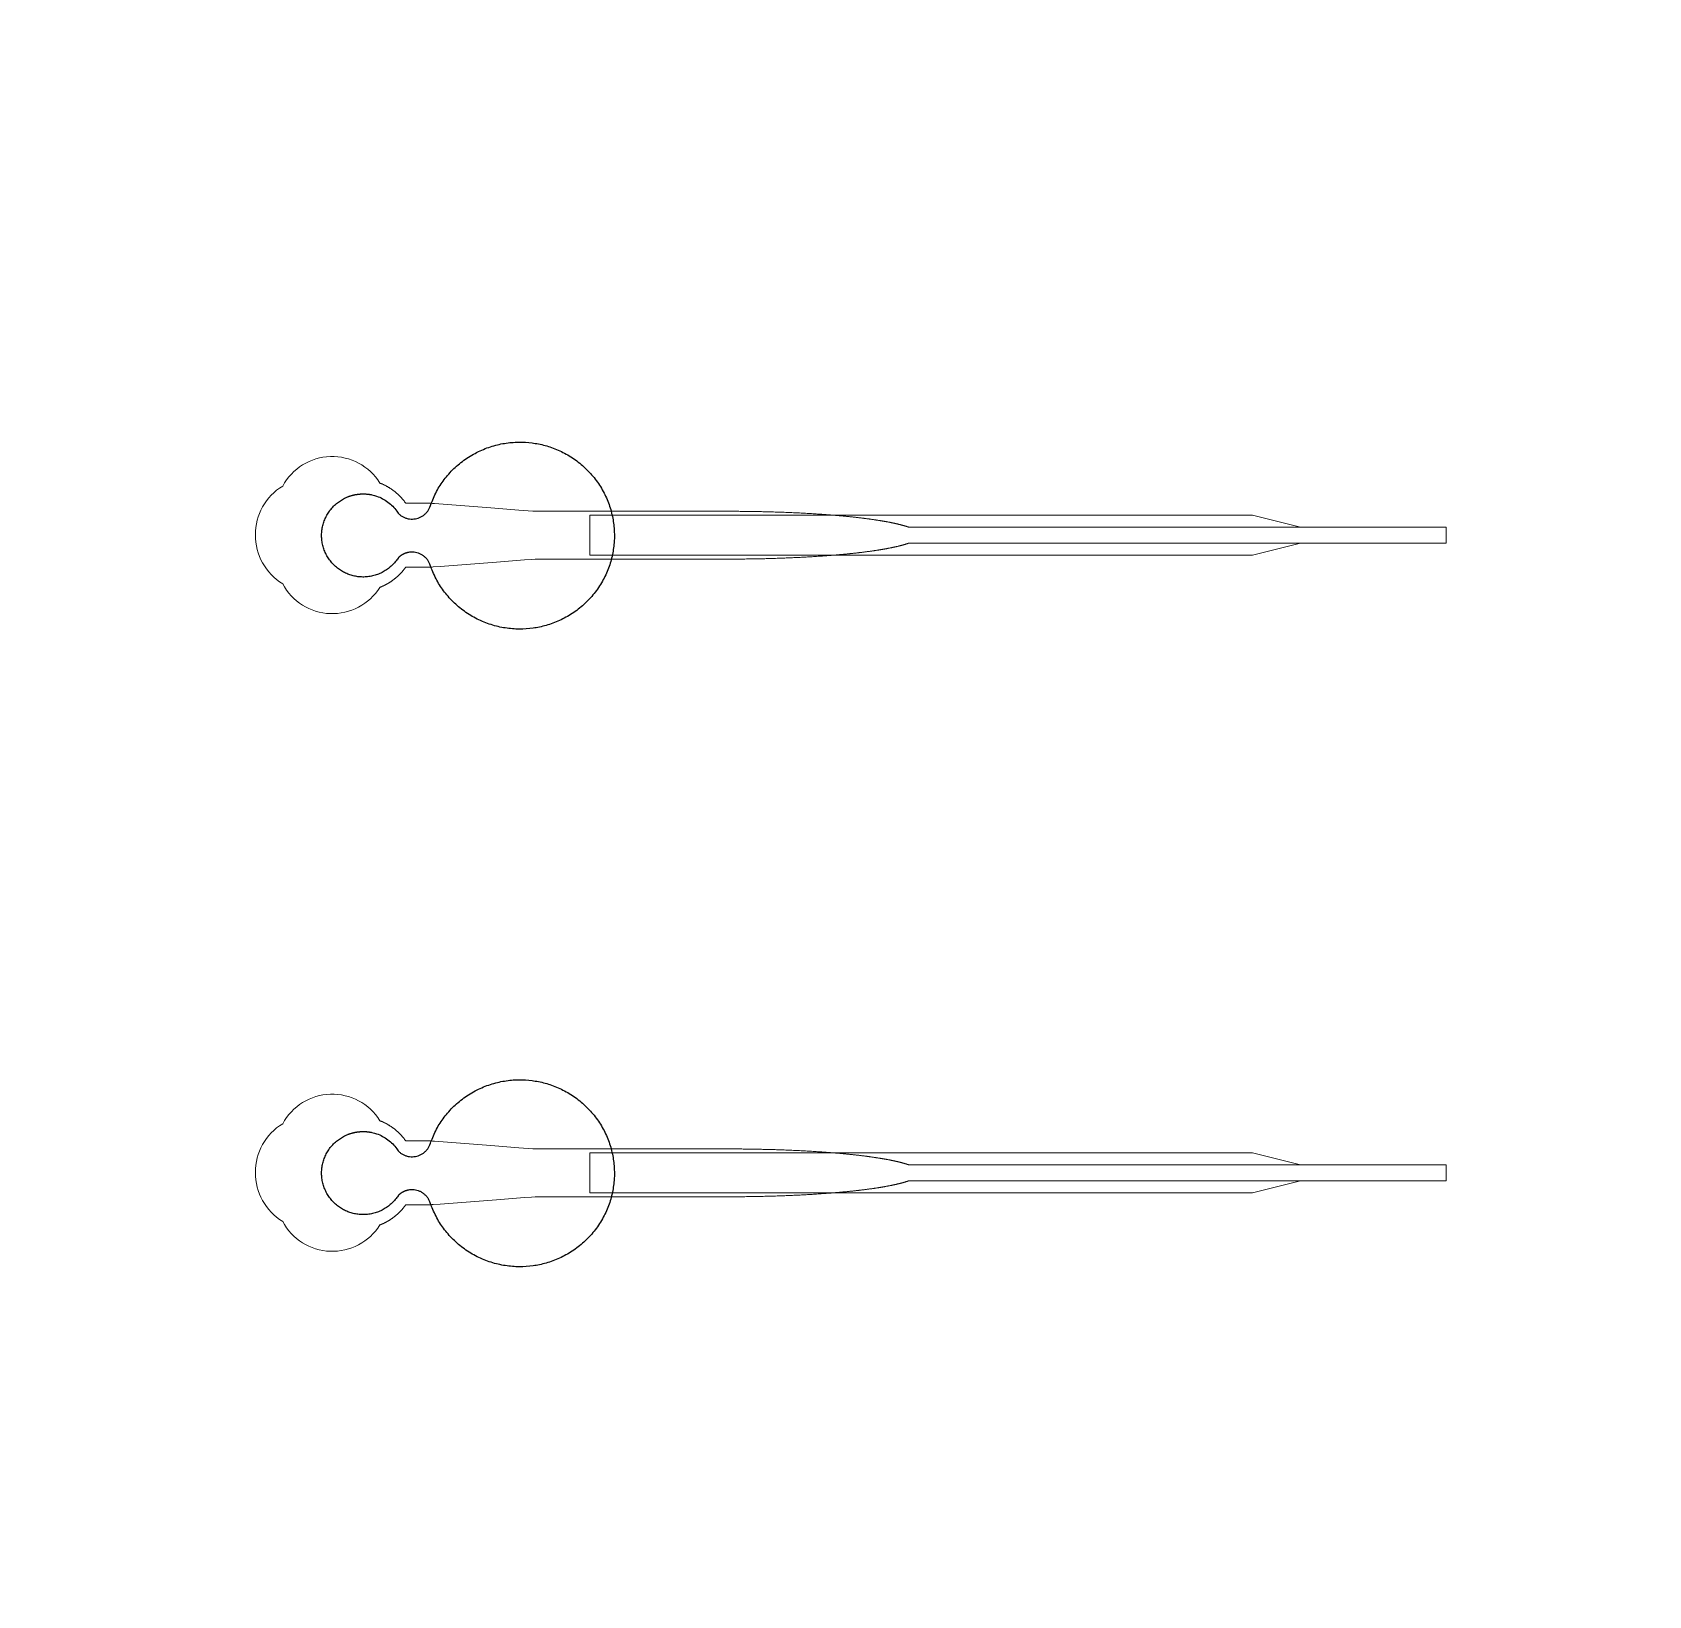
# Model space of a CAD drawing. Header units: inches. Extents: x -52997 to 52003, y -52254 to 52746.
# Drawn here: x 16729 to 21799, y -1333 to 3570 of the extents above; entities that cross this region are included whole.
import ezdxf

# ---------------------------------------------------------------- set-up
doc = ezdxf.new("R2010")
doc.units = ezdxf.units.IN
doc.header["$MEASUREMENT"] = 0
doc.layers.add('1', color=1, linetype='Continuous')
doc.layers.add('2', color=140, linetype='Continuous', lineweight=0)
doc.layers.add('3', color=90, linetype='Continuous', lineweight=0)

msp = doc.modelspace()

# ---------------------------------------------------------------- linework, layer by layer
at = {"layer": '1'}
for points in [[(-16283.4, -47485.7), (0, -47485.7), (16283.4, -47485.7, 5.999107)], [(-16250, -47285.7), (0, -47285.7), (16250, -47285.7, 5.986812)], [(-13685.8, -45485.7), (0, -45485.7), (13685.8, -45485.7, 6.794322)]]:
    msp.add_lwpolyline(points, format="xyb", close=True, dxfattribs=at)
msp.add_circle((-497.2, 245.8), 52500, dxfattribs=at)
for points in [[(17876.2, 1921.4), (17898.4, 1944.5), (17930.1, 1939.3), (17961.7, 1934.1), (17975.3, 1905.1), (18050.8, 1664.2), (18302.8, 1701.9), (18554.8, 1739.6), (18554.9, 1991.7), (18555, 2243.9), (18303.1, 2281.8), (18051.1, 2319.7), (17975.4, 2078.9), (17962.2, 2050.4), (17931.4, 2044.7), (17900.5, 2038.9), (17877.9, 2060.7), (17826.6, 2144.1), (17732.2, 2118), (17637.8, 2091.9), (17636.6, 1994), (17635.4, 1896), (17729.1, 1867.6), (17822.9, 1839.2), (17876.2, 1921.4)], [(17876.2, -78.6), (17898.4, -55.5), (17930.1, -60.7), (17961.7, -65.9), (17975.3, -94.9), (18050.8, -335.8), (18302.8, -298.1), (18554.8, -260.4), (18554.9, -8.3), (18555, 243.9), (18303.1, 281.8), (18051.1, 319.7), (17975.4, 78.9), (17962.2, 50.4), (17931.4, 44.7), (17900.5, 38.9), (17877.9, 60.7), (17826.6, 144.1), (17732.2, 118), (17637.8, 91.9), (17636.6, -6), (17635.4, -104), (17729.1, -132.4), (17822.9, -160.8), (17876.2, -78.6)]]:
    msp.add_rational_spline(points, [1, 0.884783429184, 1, 0.884783429184, 1, 0.758252289935, 1, 0.758252289935, 1, 0.758252289935, 1, 0.758252289935, 1, 0.888941908896, 1, 0.888941908896, 1, 0.79946124759, 1, 0.79946124759, 1, 0.79946124759, 1, 0.79946124759, 1], degree=2, knots=[0, 0, 0, 0.969535, 0.969535, 1.939069, 1.939069, 3.359405, 3.359405, 4.779741, 4.779741, 6.200078, 6.200078, 7.620414, 7.620414, 8.571947, 8.571947, 9.52348, 9.52348, 10.812277, 10.812277, 12.101074, 12.101074, 13.389871, 13.389871, 14.678668, 14.678668, 14.678668], dxfattribs=at)
at = {"layer": '2'}
for points in [[(-16283.4, -47485.7), (0, -47485.7), (16283.4, -47485.7, 5.999107)], [(-16250, -47285.7), (0, -47285.7), (16250, -47285.7, 5.986812)], [(-13685.8, -45485.7), (0, -45485.7), (13685.8, -45485.7, 6.794322)], [(17819, 1829.6), (17819.3, 1829.7), (17820.2, 1830), (17821, 1830.3), (17821.8, 1830.7), (17822.7, 1831), (17823.5, 1831.4), (17824.4, 1831.7), (17825.2, 1832.1), (17826.1, 1832.5), (17826.9, 1832.8), (17827.8, 1833.2), (17828.7, 1833.6), (17829.5, 1834), (17830.4, 1834.4), (17831.2, 1834.8), (17832.1, 1835.2), (17832.9, 1835.6), (17833.8, 1836.1), (17834.7, 1836.5), (17835.5, 1836.9), (17836.4, 1837.4), (17837.2, 1837.8), (17838.1, 1838.3), (17838.9, 1838.7), (17839.8, 1839.2), (17840.7, 1839.7), (17841.5, 1840.1), (17842.4, 1840.6), (17843.2, 1841.1), (17844.1, 1841.6), (17844.9, 1842.1), (17845.8, 1842.6), (17846.6, 1843.1), (17847.5, 1843.6), (17848.3, 1844.2), (17849.2, 1844.7), (17850, 1845.2), (17850.9, 1845.8), (17851.7, 1846.3), (17852.6, 1846.9), (17853.4, 1847.4), (17854.2, 1848), (17855.1, 1848.6), (17855.9, 1849.1), (17856.7, 1849.7), (17857.6, 1850.3), (17858.4, 1850.9), (17859.2, 1851.5), (17860, 1852.1), (17860.9, 1852.7), (17861.7, 1853.3), (17862.5, 1853.9), (17863.3, 1854.5), (17864.1, 1855.2), (17864.9, 1855.8), (17865.7, 1856.4), (17866.5, 1857.1), (17867.3, 1857.7), (17868.1, 1858.3), (17868.9, 1859), (17869.7, 1859.6), (17870.5, 1860.3), (17871.2, 1861), (17872, 1861.6), (17872.8, 1862.3), (17873.5, 1863), (17874.3, 1863.7), (17875.1, 1864.3), (17875.8, 1865), (17876.6, 1865.7), (17877.3, 1866.4), (17878, 1867.1), (17878.8, 1867.8), (17879.5, 1868.5), (17880.2, 1869.2), (17880.9, 1869.9), (17881.7, 1870.7), (17882.4, 1871.4), (17883.1, 1872.1), (17883.8, 1872.8), (17884.5, 1873.6), (17885.2, 1874.3), (17885.8, 1875), (17886.5, 1875.7), (17887.2, 1876.5), (17887.9, 1877.2), (17888.5, 1878), (17889.2, 1878.7), (17889.8, 1879.5), (17890.5, 1880.2), (17891.1, 1881), (17891.7, 1881.7), (17892.4, 1882.5), (17893, 1883.2), (17893.6, 1884), (17894.2, 1884.7), (17894.8, 1885.5), (17895.4, 1886.3), (17896, 1887), (17896.6, 1887.8), (17897.2, 1888.6), (17897.7, 1889.3), (17898.3, 1890.1), (17898.9, 1890.9), (17899.4, 1891.6), (17900, 1892.4), (17900.5, 1893.2), (17944.1, 1893.2), (17965.9, 1893.2), (17976.8, 1893.2), (17979.5, 1893.2), (17980.9, 1893.2), (17980.9, 1893.2), (17980.9, 1893.2), (17980.9, 1893.2), (17980.9, 1893.2), (17981, 1893.2), (17981.1, 1893.2), (17981.4, 1893.2), (17982.1, 1893.3), (17983.5, 1893.4), (17986.2, 1893.6), (18008.3, 1895.3), (18185, 1908.8), (18273.3, 1915.6), (18295.4, 1917.3), (18306.4, 1918.1), (18306.7, 1918.2), (18306.8, 1918.2), (18306.9, 1918.2), (18306.9, 1918.2), (18307, 1918.2), (18307.4, 1918.2), (18567.9, 1918.2), (18574.2, 1918.2), (18586.7, 1918.2), (18687.2, 1918.2), (18888.3, 1918.2), (18900.8, 1918.2), (18907.1, 1918.2), (18910.2, 1918.2), (18911.8, 1918.2), (18912.2, 1918.2), (18912.4, 1918.2), (18912.5, 1918.2), (18912.6, 1918.2), (18912.6, 1918.2), (18912.6, 1918.2), (18913.2, 1918.2), (18917.8, 1918.2), (18922.4, 1918.2), (18927, 1918.2), (18931.6, 1918.2), (18936.3, 1918.2), (18940.9, 1918.3), (18945.6, 1918.3), (18950.3, 1918.3), (18954.9, 1918.4), (18959.6, 1918.4), (18964.4, 1918.4), (18969.1, 1918.5), (18973.8, 1918.6), (18978.6, 1918.6), (18983.3, 1918.7), (18988.1, 1918.8), (18992.8, 1918.8), (18997.6, 1918.9), (19002.4, 1919), (19007.2, 1919.1), (19012, 1919.2), (19016.8, 1919.3), (19021.6, 1919.4), (19026.4, 1919.5), (19031.2, 1919.7), (19036, 1919.8), (19040.9, 1919.9), (19045.7, 1920), (19050.5, 1920.2), (19055.4, 1920.3), (19060.2, 1920.5), (19065, 1920.6), (19069.8, 1920.8), (19074.7, 1921), (19079.5, 1921.1), (19084.3, 1921.3), (19089.2, 1921.5), (19094, 1921.7), (19098.8, 1921.9), (19103.6, 1922.1), (19108.5, 1922.3), (19113.3, 1922.5), (19118.1, 1922.7), (19122.9, 1922.9), (19127.7, 1923.2), (19132.4, 1923.4), (19137.2, 1923.6), (19142, 1923.9), (19146.8, 1924.1), (19151.5, 1924.4), (19156.2, 1924.6), (19161, 1924.9), (19165.7, 1925.2), (19170.4, 1925.4), (19175.1, 1925.7), (19179.8, 1926), (19184.4, 1926.3), (19189.1, 1926.6), (19193.7, 1926.9), (19198.4, 1927.2), (19203, 1927.5), (19207.6, 1927.9), (19212.1, 1928.2), (19214.4, 1928.4), (19216.7, 1928.5), (19219, 1928.7), (19221.2, 1928.9), (19223.5, 1929), (19225.7, 1929.2), (19228, 1929.4), (19230.2, 1929.5), (19232.5, 1929.7), (19234.7, 1929.9), (19236.9, 1930.1), (19239.2, 1930.3), (19241.4, 1930.4), (19243.6, 1930.6), (19245.8, 1930.8), (19248, 1931), (19250.2, 1931.2), (19252.4, 1931.4), (19254.6, 1931.5), (19256.8, 1931.7), (19258.9, 1931.9), (19261.1, 1932.1), (19263.3, 1932.3), (19265.4, 1932.5), (19267.6, 1932.7), (19269.7, 1932.9), (19271.9, 1933.1), (19274, 1933.3), (19276.1, 1933.5), (19278.2, 1933.7), (19280.4, 1933.9), (19282.5, 1934.1), (19284.6, 1934.3), (19286.6, 1934.5), (19288.7, 1934.7), (19290.8, 1934.9), (19292.9, 1935.2), (19294.9, 1935.4), (19297, 1935.6), (19299.1, 1935.8), (19301.1, 1936), (19303.1, 1936.2), (19305.2, 1936.5), (19307.2, 1936.7), (19309.2, 1936.9), (19311.2, 1937.1), (19313.2, 1937.3), (19315.2, 1937.6), (19317.2, 1937.8), (19319.1, 1938), (19321.1, 1938.2), (19323, 1938.5), (19325, 1938.7), (19326.9, 1938.9), (19328.9, 1939.2), (19330.8, 1939.4), (19332.7, 1939.6), (19334.6, 1939.9), (19336.5, 1940.1), (19338.4, 1940.3), (19340.3, 1940.6), (19342.2, 1940.8), (19344, 1941.1), (19345.9, 1941.3), (19347.7, 1941.5), (19349.6, 1941.8), (19351.4, 1942), (19353.2, 1942.3), (19355, 1942.5), (19356.8, 1942.8), (19358.6, 1943), (19360.4, 1943.3), (19362.2, 1943.5), (19364, 1943.8), (19365.7, 1944), (19367.5, 1944.3), (19369.2, 1944.5), (19370.9, 1944.8), (19372.7, 1945), (19374.4, 1945.3), (19376.1, 1945.5), (19377.8, 1945.8), (19379.4, 1946.1), (19381.1, 1946.3), (19382.8, 1946.6), (19384.4, 1946.8), (19386.1, 1947.1), (19387.7, 1947.4), (19389.3, 1947.6), (19390.9, 1947.9), (19392.5, 1948.2), (19394.1, 1948.4), (19395.7, 1948.7), (19397.3, 1949), (19398.9, 1949.2), (19400.4, 1949.5), (19402, 1949.8), (19403.5, 1950), (19405, 1950.3), (19406.5, 1950.6), (19408, 1950.9), (19409.5, 1951.1), (19411, 1951.4), (19412.5, 1951.7), (19413.9, 1952), (19415.4, 1952.2), (19416.8, 1952.5), (19418.2, 1952.8), (19419.7, 1953.1), (19421.1, 1953.4), (19422.5, 1953.6), (19423.9, 1953.9), (19425.2, 1954.2), (19426.6, 1954.5), (19428, 1954.8), (19429.3, 1955.1), (19430.6, 1955.3), (19432, 1955.6), (19433.3, 1955.9), (19434.6, 1956.2), (19435.9, 1956.5), (19437.1, 1956.8), (19438.4, 1957), (19439.7, 1957.3), (19440.9, 1957.6), (19442.2, 1957.9), (19443.4, 1958.2), (19444.6, 1958.5), (19445.8, 1958.8), (19447, 1959.1), (19448.2, 1959.4), (19449.3, 1959.7), (19450.5, 1959.9), (19451.6, 1960.2), (19452.8, 1960.5), (19453.9, 1960.8), (19455, 1961.1), (19456.1, 1961.4), (19457.2, 1961.7), (19458.3, 1962), (19459.4, 1962.3), (19460.4, 1962.6), (19461.5, 1962.9), (19462.5, 1963.2), (19463.6, 1963.5), (19464.6, 1963.8), (19465.6, 1964.1), (19466.6, 1964.4), (19467.6, 1964.7), (19468.5, 1965), (19469.5, 1965.3), (19470.4, 1965.6), (19471.4, 1965.9), (19472.3, 1966.2), (19473.2, 1966.5), (19474.1, 1966.8), (19475, 1967.1), (19475.9, 1967.4), (19476.8, 1967.7), (19478.2, 1968.1), (21163.8, 1968), (21163.8, 2018.2), (19478.3, 2018.2), (19478, 2018.3), (19477.1, 2018.6), (19476.3, 2018.9), (19475.4, 2019.2), (19474.5, 2019.5), (19473.6, 2019.8), (19472.7, 2020.1), (19471.7, 2020.4), (19470.8, 2020.7), (19469.8, 2021), (19468.9, 2021.3), (19467.9, 2021.6), (19466.9, 2021.9), (19465.9, 2022.2), (19464.9, 2022.5), (19463.9, 2022.8), (19462.9, 2023.1), (19461.8, 2023.4), (19460.8, 2023.7), (19459.7, 2023.9), (19458.7, 2024.2), (19457.6, 2024.5), (19456.5, 2024.8), (19455.4, 2025.1), (19454.3, 2025.4), (19453.1, 2025.7), (19452, 2026), (19450.9, 2026.3), (19449.7, 2026.6), (19448.5, 2026.9), (19447.3, 2027.2), (19446.2, 2027.5), (19444.9, 2027.8), (19443.7, 2028.1), (19442.5, 2028.3), (19441.3, 2028.6), (19440, 2028.9), (19438.8, 2029.2), (19437.5, 2029.5), (19436.2, 2029.8), (19434.9, 2030.1), (19433.6, 2030.4), (19432.3, 2030.6), (19431, 2030.9), (19429.7, 2031.2), (19428.3, 2031.5), (19427, 2031.8), (19425.6, 2032.1), (19424.2, 2032.3), (19422.8, 2032.6), (19421.4, 2032.9), (19420, 2033.2), (19418.6, 2033.5), (19417.2, 2033.7), (19415.7, 2034), (19414.3, 2034.3), (19412.8, 2034.6), (19411.4, 2034.9), (19409.9, 2035.1), (19408.4, 2035.4), (19406.9, 2035.7), (19405.4, 2036), (19403.8, 2036.2), (19402.3, 2036.5), (19400.8, 2036.8), (19399.2, 2037), (19397.7, 2037.3), (19396.1, 2037.6), (19394.5, 2037.8), (19392.9, 2038.1), (19391.3, 2038.4), (19389.7, 2038.6), (19388.1, 2038.9), (19386.4, 2039.2), (19384.8, 2039.4), (19383.1, 2039.7), (19381.5, 2040), (19379.8, 2040.2), (19378.1, 2040.5), (19376.4, 2040.7), (19374.7, 2041), (19373, 2041.3), (19371.3, 2041.5), (19369.6, 2041.8), (19367.8, 2042), (19366.1, 2042.3), (19364.3, 2042.5), (19362.6, 2042.8), (19360.8, 2043), (19359, 2043.3), (19357.2, 2043.5), (19355.4, 2043.8), (19353.6, 2044), (19351.8, 2044.3), (19349.9, 2044.5), (19348.1, 2044.8), (19346.3, 2045), (19344.4, 2045.2), (19342.5, 2045.5), (19340.7, 2045.7), (19338.8, 2046), (19336.9, 2046.2), (19335, 2046.4), (19333.1, 2046.7), (19331.2, 2046.9), (19329.3, 2047.1), (19327.3, 2047.4), (19325.4, 2047.6), (19323.4, 2047.8), (19321.5, 2048.1), (19319.5, 2048.3), (19317.6, 2048.5), (19315.6, 2048.7), (19313.6, 2049), (19311.6, 2049.2), (19309.6, 2049.4), (19307.6, 2049.6), (19305.6, 2049.8), (19303.6, 2050.1), (19301.5, 2050.3), (19299.5, 2050.5), (19297.4, 2050.7), (19295.4, 2050.9), (19293.3, 2051.1), (19291.3, 2051.3), (19289.2, 2051.6), (19287.1, 2051.8), (19285, 2052), (19282.9, 2052.2), (19280.8, 2052.4), (19278.7, 2052.6), (19276.6, 2052.8), (19274.5, 2053), (19272.3, 2053.2), (19270.2, 2053.4), (19268.1, 2053.6), (19265.9, 2053.8), (19263.8, 2054), (19261.6, 2054.2), (19259.5, 2054.4), (19257.3, 2054.6), (19255.1, 2054.7), (19252.9, 2054.9), (19250.7, 2055.1), (19248.5, 2055.3), (19246.3, 2055.5), (19244.1, 2055.7), (19241.9, 2055.9), (19239.7, 2056), (19237.5, 2056.2), (19235.3, 2056.4), (19233, 2056.6), (19230.8, 2056.8), (19228.6, 2056.9), (19226.3, 2057.1), (19224.1, 2057.3), (19221.8, 2057.4), (19219.6, 2057.6), (19217.3, 2057.8), (19215, 2057.9), (19210.5, 2058.3), (19205.9, 2058.6), (19201.3, 2058.9), (19196.7, 2059.2), (19192.1, 2059.5), (19187.5, 2059.8), (19182.8, 2060.1), (19178.2, 2060.4), (19173.5, 2060.7), (19168.8, 2061), (19164.1, 2061.3), (19159.4, 2061.5), (19154.7, 2061.8), (19150, 2062.1), (19145.2, 2062.3), (19140.5, 2062.5), (19135.7, 2062.8), (19131, 2063), (19126.2, 2063.3), (19121.4, 2063.5), (19116.6, 2063.7), (19111.9, 2063.9), (19107.1, 2064.1), (19102.3, 2064.3), (19097.5, 2064.5), (19092.7, 2064.7), (19087.9, 2064.9), (19083.1, 2065.1), (19078.2, 2065.3), (19073.4, 2065.4), (19068.6, 2065.6), (19063.8, 2065.7), (19059, 2065.9), (19054.2, 2066.1), (19049.4, 2066.2), (19044.6, 2066.3), (19039.8, 2066.5), (19035, 2066.6), (19030.2, 2066.7), (19025.4, 2066.8), (19020.6, 2066.9), (19015.9, 2067.1), (19011.1, 2067.2), (19006.3, 2067.2), (19001.6, 2067.3), (18996.8, 2067.4), (18992.1, 2067.5), (18987.3, 2067.6), (18982.6, 2067.7), (18977.9, 2067.7), (18973.2, 2067.8), (18968.5, 2067.8), (18963.8, 2067.9), (18959.1, 2067.9), (18954.4, 2068), (18949.8, 2068), (18945.1, 2068.1), (18940.5, 2068.1), (18935.9, 2068.1), (18931.2, 2068.1), (18926.6, 2068.1), (18924.4, 2068.2), (18923.8, 2068.2), (18923.5, 2068.2), (18923.4, 2068.2), (18923.2, 2068.2), (18921.6, 2068.2), (18915.2, 2068.2), (18902.4, 2068.2), (18851.5, 2068.2), (18647.5, 2068.2), (18596.5, 2068.2), (18571, 2068.2), (18564.7, 2068.2), (18563.1, 2068.2), (18307.3, 2068.2), (18306.9, 2068.2), (18306.9, 2068.2), (18306.8, 2068.2), (18306.8, 2068.2), (18306.7, 2068.2), (18306.4, 2068.2), (18305, 2068.3), (18299.5, 2068.7), (18255.3, 2072.1), (18167, 2078.9), (17990.3, 2092.4), (17984.8, 2092.9), (17982, 2093.1), (17981.4, 2093.1), (17981, 2093.2), (17981, 2093.2), (17980.9, 2093.2), (17980.9, 2093.2), (17980.9, 2093.2), (17980.9, 2093.2), (17980.9, 2093.2), (17980.5, 2093.2), (17977.8, 2093.2), (17972.4, 2093.2), (17961.5, 2093.2), (17939.7, 2093.2), (17917.9, 2093.2), (17907, 2093.2), (17901.5, 2093.2), (17900.8, 2093.2), (17900.7, 2093.2), (17900.6, 2093.2), (17900.5, 2093.2), (17900.5, 2093.2), (17900.5, 2093.2), (17900.5, 2093.2), (17900.1, 2093.8), (17899.3, 2094.9), (17898.5, 2096), (17897.7, 2097.1), (17896.8, 2098.2), (17896, 2099.4), (17895.1, 2100.5), (17894.3, 2101.6), (17893.4, 2102.7), (17892.5, 2103.8), (17891.5, 2104.9), (17890.6, 2106), (17889.7, 2107.1), (17888.7, 2108.2), (17887.8, 2109.3), (17886.8, 2110.4), (17885.8, 2111.5), (17884.8, 2112.5), (17883.8, 2113.6), (17882.8, 2114.7), (17881.7, 2115.7), (17880.7, 2116.8), (17879.6, 2117.8), (17878.5, 2118.9), (17877.4, 2119.9), (17876.3, 2121), (17875.2, 2122), (17874.1, 2123), (17873, 2124), (17871.8, 2125), (17870.7, 2126), (17869.5, 2127), (17868.3, 2128), (17867.1, 2129), (17865.9, 2129.9), (17864.7, 2130.9), (17863.5, 2131.8), (17862.3, 2132.8), (17861, 2133.7), (17859.8, 2134.6), (17858.5, 2135.5), (17857.3, 2136.4), (17856, 2137.3), (17854.7, 2138.2), (17853.4, 2139), (17852.1, 2139.9), (17850.8, 2140.7), (17849.5, 2141.6), (17848.1, 2142.4), (17846.8, 2143.2), (17845.5, 2144), (17844.1, 2144.8), (17842.8, 2145.6), (17841.4, 2146.4), (17840, 2147.1), (17838.6, 2147.9), (17837.3, 2148.6), (17835.9, 2149.3), (17834.5, 2150), (17833.1, 2150.7), (17831.7, 2151.4), (17830.3, 2152), (17828.8, 2152.7), (17827.4, 2153.3), (17826, 2153.9), (17824.6, 2154.5), (17823.1, 2155.1), (17821.7, 2155.7), (17820.3, 2156.3), (17819.1, 2156.8, 0.576044), (17514.5, 2147.4, 0.560065), (17514.5, 1840.9, 0.578435)], [(17819, -170.4), (17819.3, -170.3), (17820.2, -170), (17821, -169.7), (17821.8, -169.3), (17822.7, -169), (17823.5, -168.6), (17824.4, -168.3), (17825.2, -167.9), (17826.1, -167.5), (17826.9, -167.2), (17827.8, -166.8), (17828.7, -166.4), (17829.5, -166), (17830.4, -165.6), (17831.2, -165.2), (17832.1, -164.8), (17832.9, -164.4), (17833.8, -163.9), (17834.7, -163.5), (17835.5, -163.1), (17836.4, -162.6), (17837.2, -162.2), (17838.1, -161.7), (17838.9, -161.3), (17839.8, -160.8), (17840.7, -160.3), (17841.5, -159.9), (17842.4, -159.4), (17843.2, -158.9), (17844.1, -158.4), (17844.9, -157.9), (17845.8, -157.4), (17846.6, -156.9), (17847.5, -156.4), (17848.3, -155.8), (17849.2, -155.3), (17850, -154.8), (17850.9, -154.2), (17851.7, -153.7), (17852.6, -153.1), (17853.4, -152.6), (17854.2, -152), (17855.1, -151.4), (17855.9, -150.9), (17856.7, -150.3), (17857.6, -149.7), (17858.4, -149.1), (17859.2, -148.5), (17860, -147.9), (17860.9, -147.3), (17861.7, -146.7), (17862.5, -146.1), (17863.3, -145.5), (17864.1, -144.8), (17864.9, -144.2), (17865.7, -143.6), (17866.5, -142.9), (17867.3, -142.3), (17868.1, -141.7), (17868.9, -141), (17869.7, -140.4), (17870.5, -139.7), (17871.2, -139), (17872, -138.4), (17872.8, -137.7), (17873.5, -137), (17874.3, -136.3), (17875.1, -135.7), (17875.8, -135), (17876.6, -134.3), (17877.3, -133.6), (17878, -132.9), (17878.8, -132.2), (17879.5, -131.5), (17880.2, -130.8), (17880.9, -130.1), (17881.7, -129.3), (17882.4, -128.6), (17883.1, -127.9), (17883.8, -127.2), (17884.5, -126.4), (17885.2, -125.7), (17885.8, -125), (17886.5, -124.3), (17887.2, -123.5), (17887.9, -122.8), (17888.5, -122), (17889.2, -121.3), (17889.8, -120.5), (17890.5, -119.8), (17891.1, -119), (17891.7, -118.3), (17892.4, -117.5), (17893, -116.8), (17893.6, -116), (17894.2, -115.3), (17894.8, -114.5), (17895.4, -113.7), (17896, -113), (17896.6, -112.2), (17897.2, -111.4), (17897.7, -110.7), (17898.3, -109.9), (17898.9, -109.1), (17899.4, -108.4), (17900, -107.6), (17900.5, -106.8), (17944.1, -106.8), (17965.9, -106.8), (17976.8, -106.8), (17979.5, -106.8), (17980.9, -106.8), (17980.9, -106.8), (17980.9, -106.8), (17980.9, -106.8), (17980.9, -106.8), (17981, -106.8), (17981.1, -106.8), (17981.4, -106.8), (17982.1, -106.7), (17983.5, -106.6), (17986.2, -106.4), (18008.3, -104.7), (18185, -91.2), (18273.3, -84.4), (18295.4, -82.7), (18306.4, -81.9), (18306.7, -81.8), (18306.8, -81.8), (18306.9, -81.8), (18306.9, -81.8), (18307, -81.8), (18307.4, -81.8), (18567.9, -81.8), (18574.2, -81.8), (18586.7, -81.8), (18687.2, -81.8), (18888.3, -81.8), (18900.8, -81.8), (18907.1, -81.8), (18910.2, -81.8), (18911.8, -81.8), (18912.2, -81.8), (18912.4, -81.8), (18912.5, -81.8), (18912.6, -81.8), (18912.6, -81.8), (18912.6, -81.8), (18913.2, -81.8), (18917.8, -81.8), (18922.4, -81.8), (18927, -81.8), (18931.6, -81.8), (18936.3, -81.8), (18940.9, -81.7), (18945.6, -81.7), (18950.3, -81.7), (18954.9, -81.6), (18959.6, -81.6), (18964.4, -81.6), (18969.1, -81.5), (18973.8, -81.4), (18978.6, -81.4), (18983.3, -81.3), (18988.1, -81.2), (18992.8, -81.2), (18997.6, -81.1), (19002.4, -81), (19007.2, -80.9), (19012, -80.8), (19016.8, -80.7), (19021.6, -80.6), (19026.4, -80.5), (19031.2, -80.3), (19036, -80.2), (19040.9, -80.1), (19045.7, -80), (19050.5, -79.8), (19055.4, -79.7), (19060.2, -79.5), (19065, -79.4), (19069.8, -79.2), (19074.7, -79), (19079.5, -78.9), (19084.3, -78.7), (19089.2, -78.5), (19094, -78.3), (19098.8, -78.1), (19103.6, -77.9), (19108.5, -77.7), (19113.3, -77.5), (19118.1, -77.3), (19122.9, -77.1), (19127.7, -76.8), (19132.4, -76.6), (19137.2, -76.4), (19142, -76.1), (19146.8, -75.9), (19151.5, -75.6), (19156.2, -75.4), (19161, -75.1), (19165.7, -74.8), (19170.4, -74.6), (19175.1, -74.3), (19179.8, -74), (19184.4, -73.7), (19189.1, -73.4), (19193.7, -73.1), (19198.4, -72.8), (19203, -72.5), (19207.6, -72.1), (19212.1, -71.8), (19214.4, -71.6), (19216.7, -71.5), (19219, -71.3), (19221.2, -71.1), (19223.5, -71), (19225.7, -70.8), (19228, -70.6), (19230.2, -70.5), (19232.5, -70.3), (19234.7, -70.1), (19236.9, -69.9), (19239.2, -69.7), (19241.4, -69.6), (19243.6, -69.4), (19245.8, -69.2), (19248, -69), (19250.2, -68.8), (19252.4, -68.6), (19254.6, -68.5), (19256.8, -68.3), (19258.9, -68.1), (19261.1, -67.9), (19263.3, -67.7), (19265.4, -67.5), (19267.6, -67.3), (19269.7, -67.1), (19271.9, -66.9), (19274, -66.7), (19276.1, -66.5), (19278.2, -66.3), (19280.4, -66.1), (19282.5, -65.9), (19284.6, -65.7), (19286.6, -65.5), (19288.7, -65.3), (19290.8, -65.1), (19292.9, -64.8), (19294.9, -64.6), (19297, -64.4), (19299.1, -64.2), (19301.1, -64), (19303.1, -63.8), (19305.2, -63.5), (19307.2, -63.3), (19309.2, -63.1), (19311.2, -62.9), (19313.2, -62.7), (19315.2, -62.4), (19317.2, -62.2), (19319.1, -62), (19321.1, -61.8), (19323, -61.5), (19325, -61.3), (19326.9, -61.1), (19328.9, -60.8), (19330.8, -60.6), (19332.7, -60.4), (19334.6, -60.1), (19336.5, -59.9), (19338.4, -59.7), (19340.3, -59.4), (19342.2, -59.2), (19344, -58.9), (19345.9, -58.7), (19347.7, -58.5), (19349.6, -58.2), (19351.4, -58), (19353.2, -57.7), (19355, -57.5), (19356.8, -57.2), (19358.6, -57), (19360.4, -56.7), (19362.2, -56.5), (19364, -56.2), (19365.7, -56), (19367.5, -55.7), (19369.2, -55.5), (19370.9, -55.2), (19372.7, -55), (19374.4, -54.7), (19376.1, -54.5), (19377.8, -54.2), (19379.4, -53.9), (19381.1, -53.7), (19382.8, -53.4), (19384.4, -53.2), (19386.1, -52.9), (19387.7, -52.6), (19389.3, -52.4), (19390.9, -52.1), (19392.5, -51.8), (19394.1, -51.6), (19395.7, -51.3), (19397.3, -51), (19398.9, -50.8), (19400.4, -50.5), (19402, -50.2), (19403.5, -50), (19405, -49.7), (19406.5, -49.4), (19408, -49.1), (19409.5, -48.9), (19411, -48.6), (19412.5, -48.3), (19413.9, -48), (19415.4, -47.8), (19416.8, -47.5), (19418.2, -47.2), (19419.7, -46.9), (19421.1, -46.6), (19422.5, -46.4), (19423.9, -46.1), (19425.2, -45.8), (19426.6, -45.5), (19428, -45.2), (19429.3, -44.9), (19430.6, -44.7), (19432, -44.4), (19433.3, -44.1), (19434.6, -43.8), (19435.9, -43.5), (19437.1, -43.2), (19438.4, -43), (19439.7, -42.7), (19440.9, -42.4), (19442.2, -42.1), (19443.4, -41.8), (19444.6, -41.5), (19445.8, -41.2), (19447, -40.9), (19448.2, -40.6), (19449.3, -40.3), (19450.5, -40.1), (19451.6, -39.8), (19452.8, -39.5), (19453.9, -39.2), (19455, -38.9), (19456.1, -38.6), (19457.2, -38.3), (19458.3, -38), (19459.4, -37.7), (19460.4, -37.4), (19461.5, -37.1), (19462.5, -36.8), (19463.6, -36.5), (19464.6, -36.2), (19465.6, -35.9), (19466.6, -35.6), (19467.6, -35.3), (19468.5, -35), (19469.5, -34.7), (19470.4, -34.4), (19471.4, -34.1), (19472.3, -33.8), (19473.2, -33.5), (19474.1, -33.2), (19475, -32.9), (19475.9, -32.6), (19476.8, -32.3), (19478.2, -31.9), (21163.8, -32), (21163.8, 18.2), (19478.3, 18.2), (19478, 18.3), (19477.1, 18.6), (19476.3, 18.9), (19475.4, 19.2), (19474.5, 19.5), (19473.6, 19.8), (19472.7, 20.1), (19471.7, 20.4), (19470.8, 20.7), (19469.8, 21), (19468.9, 21.3), (19467.9, 21.6), (19466.9, 21.9), (19465.9, 22.2), (19464.9, 22.5), (19463.9, 22.8), (19462.9, 23.1), (19461.8, 23.4), (19460.8, 23.7), (19459.7, 23.9), (19458.7, 24.2), (19457.6, 24.5), (19456.5, 24.8), (19455.4, 25.1), (19454.3, 25.4), (19453.1, 25.7), (19452, 26), (19450.9, 26.3), (19449.7, 26.6), (19448.5, 26.9), (19447.3, 27.2), (19446.2, 27.5), (19444.9, 27.8), (19443.7, 28.1), (19442.5, 28.3), (19441.3, 28.6), (19440, 28.9), (19438.8, 29.2), (19437.5, 29.5), (19436.2, 29.8), (19434.9, 30.1), (19433.6, 30.4), (19432.3, 30.6), (19431, 30.9), (19429.7, 31.2), (19428.3, 31.5), (19427, 31.8), (19425.6, 32.1), (19424.2, 32.3), (19422.8, 32.6), (19421.4, 32.9), (19420, 33.2), (19418.6, 33.5), (19417.2, 33.7), (19415.7, 34), (19414.3, 34.3), (19412.8, 34.6), (19411.4, 34.9), (19409.9, 35.1), (19408.4, 35.4), (19406.9, 35.7), (19405.4, 36), (19403.8, 36.2), (19402.3, 36.5), (19400.8, 36.8), (19399.2, 37), (19397.7, 37.3), (19396.1, 37.6), (19394.5, 37.8), (19392.9, 38.1), (19391.3, 38.4), (19389.7, 38.6), (19388.1, 38.9), (19386.4, 39.2), (19384.8, 39.4), (19383.1, 39.7), (19381.5, 40), (19379.8, 40.2), (19378.1, 40.5), (19376.4, 40.7), (19374.7, 41), (19373, 41.3), (19371.3, 41.5), (19369.6, 41.8), (19367.8, 42), (19366.1, 42.3), (19364.3, 42.5), (19362.6, 42.8), (19360.8, 43), (19359, 43.3), (19357.2, 43.5), (19355.4, 43.8), (19353.6, 44), (19351.8, 44.3), (19349.9, 44.5), (19348.1, 44.8), (19346.3, 45), (19344.4, 45.2), (19342.5, 45.5), (19340.7, 45.7), (19338.8, 46), (19336.9, 46.2), (19335, 46.4), (19333.1, 46.7), (19331.2, 46.9), (19329.3, 47.1), (19327.3, 47.4), (19325.4, 47.6), (19323.4, 47.8), (19321.5, 48.1), (19319.5, 48.3), (19317.6, 48.5), (19315.6, 48.7), (19313.6, 49), (19311.6, 49.2), (19309.6, 49.4), (19307.6, 49.6), (19305.6, 49.8), (19303.6, 50.1), (19301.5, 50.3), (19299.5, 50.5), (19297.4, 50.7), (19295.4, 50.9), (19293.3, 51.1), (19291.3, 51.3), (19289.2, 51.6), (19287.1, 51.8), (19285, 52), (19282.9, 52.2), (19280.8, 52.4), (19278.7, 52.6), (19276.6, 52.8), (19274.5, 53), (19272.3, 53.2), (19270.2, 53.4), (19268.1, 53.6), (19265.9, 53.8), (19263.8, 54), (19261.6, 54.2), (19259.5, 54.4), (19257.3, 54.6), (19255.1, 54.7), (19252.9, 54.9), (19250.7, 55.1), (19248.5, 55.3), (19246.3, 55.5), (19244.1, 55.7), (19241.9, 55.9), (19239.7, 56), (19237.5, 56.2), (19235.3, 56.4), (19233, 56.6), (19230.8, 56.8), (19228.6, 56.9), (19226.3, 57.1), (19224.1, 57.3), (19221.8, 57.4), (19219.6, 57.6), (19217.3, 57.8), (19215, 57.9), (19210.5, 58.3), (19205.9, 58.6), (19201.3, 58.9), (19196.7, 59.2), (19192.1, 59.5), (19187.5, 59.8), (19182.8, 60.1), (19178.2, 60.4), (19173.5, 60.7), (19168.8, 61), (19164.1, 61.3), (19159.4, 61.5), (19154.7, 61.8), (19150, 62.1), (19145.2, 62.3), (19140.5, 62.5), (19135.7, 62.8), (19131, 63), (19126.2, 63.3), (19121.4, 63.5), (19116.6, 63.7), (19111.9, 63.9), (19107.1, 64.1), (19102.3, 64.3), (19097.5, 64.5), (19092.7, 64.7), (19087.9, 64.9), (19083.1, 65.1), (19078.2, 65.3), (19073.4, 65.4), (19068.6, 65.6), (19063.8, 65.7), (19059, 65.9), (19054.2, 66.1), (19049.4, 66.2), (19044.6, 66.3), (19039.8, 66.5), (19035, 66.6), (19030.2, 66.7), (19025.4, 66.8), (19020.6, 66.9), (19015.9, 67.1), (19011.1, 67.2), (19006.3, 67.2), (19001.6, 67.3), (18996.8, 67.4), (18992.1, 67.5), (18987.3, 67.6), (18982.6, 67.7), (18977.9, 67.7), (18973.2, 67.8), (18968.5, 67.8), (18963.8, 67.9), (18959.1, 67.9), (18954.4, 68), (18949.8, 68), (18945.1, 68.1), (18940.5, 68.1), (18935.9, 68.1), (18931.2, 68.1), (18926.6, 68.1), (18924.4, 68.2), (18923.8, 68.2), (18923.5, 68.2), (18923.4, 68.2), (18923.2, 68.2), (18921.6, 68.2), (18915.2, 68.2), (18902.4, 68.2), (18851.5, 68.2), (18647.5, 68.2), (18596.5, 68.2), (18571, 68.2), (18564.7, 68.2), (18563.1, 68.2), (18307.3, 68.2), (18306.9, 68.2), (18306.9, 68.2), (18306.8, 68.2), (18306.8, 68.2), (18306.7, 68.2), (18306.4, 68.2), (18305, 68.3), (18299.5, 68.7), (18255.3, 72.1), (18167, 78.9), (17990.3, 92.4), (17984.8, 92.9), (17982, 93.1), (17981.4, 93.1), (17981, 93.2), (17981, 93.2), (17980.9, 93.2), (17980.9, 93.2), (17980.9, 93.2), (17980.9, 93.2), (17980.9, 93.2), (17980.5, 93.2), (17977.8, 93.2), (17972.4, 93.2), (17961.5, 93.2), (17939.7, 93.2), (17917.9, 93.2), (17907, 93.2), (17901.5, 93.2), (17900.8, 93.2), (17900.7, 93.2), (17900.6, 93.2), (17900.5, 93.2), (17900.5, 93.2), (17900.5, 93.2), (17900.5, 93.2), (17900.1, 93.8), (17899.3, 94.9), (17898.5, 96), (17897.7, 97.1), (17896.8, 98.2), (17896, 99.4), (17895.1, 100.5), (17894.3, 101.6), (17893.4, 102.7), (17892.5, 103.8), (17891.5, 104.9), (17890.6, 106), (17889.7, 107.1), (17888.7, 108.2), (17887.8, 109.3), (17886.8, 110.4), (17885.8, 111.5), (17884.8, 112.5), (17883.8, 113.6), (17882.8, 114.7), (17881.7, 115.7), (17880.7, 116.8), (17879.6, 117.8), (17878.5, 118.9), (17877.4, 119.9), (17876.3, 121), (17875.2, 122), (17874.1, 123), (17873, 124), (17871.8, 125), (17870.7, 126), (17869.5, 127), (17868.3, 128), (17867.1, 129), (17865.9, 129.9), (17864.7, 130.9), (17863.5, 131.8), (17862.3, 132.8), (17861, 133.7), (17859.8, 134.6), (17858.5, 135.5), (17857.3, 136.4), (17856, 137.3), (17854.7, 138.2), (17853.4, 139), (17852.1, 139.9), (17850.8, 140.7), (17849.5, 141.6), (17848.1, 142.4), (17846.8, 143.2), (17845.5, 144), (17844.1, 144.8), (17842.8, 145.6), (17841.4, 146.4), (17840, 147.1), (17838.6, 147.9), (17837.3, 148.6), (17835.9, 149.3), (17834.5, 150), (17833.1, 150.7), (17831.7, 151.4), (17830.3, 152), (17828.8, 152.7), (17827.4, 153.3), (17826, 153.9), (17824.6, 154.5), (17823.1, 155.1), (17821.7, 155.7), (17820.3, 156.3), (17819.1, 156.8, 0.576044), (17514.5, 147.4, 0.560065), (17514.5, -159.1, 0.578435)]]:
    msp.add_lwpolyline(points, format="xyb", close=True, dxfattribs=at)
for points in [[(18563.2, 1918.2), (18564.7, 1918.2), (18567.9, 1918.2)], [(18563.2, -81.8), (18564.7, -81.8), (18567.9, -81.8)]]:
    msp.add_lwpolyline(points, dxfattribs=at)
msp.add_circle((-497.2, 245.8), 52500, dxfattribs=at)
at = {"layer": '3'}
for points in [[(-16283.4, -47485.7), (0, -47485.7), (16283.4, -47485.7, 5.999107)], [(-16283.4, -47485.7), (0, -47485.7), (16283.4, -47485.7, 5.999107)], [(-16250, -47285.7), (0, -47285.7), (16250, -47285.7, 5.986812)], [(-16250, -47285.7), (0, -47285.7), (16250, -47285.7, 5.986812)], [(-13685.8, -45485.7), (0, -45485.7), (13685.8, -45485.7, 6.794322)], [(-13685.8, -45485.7), (0, -45485.7), (13685.8, -45485.7, 6.794322)]]:
    msp.add_lwpolyline(points, format="xyb", close=True, dxfattribs=at)
for points in [[(18477.4, 2055.7), (20556.9, 2055.7), (20706.9, 2018.2), (21163.8, 2018.2), (21163.8, 1968.2), (20706.9, 1968.2), (20556.9, 1930.7), (18477.4, 1930.7)], [(18477.4, 55.7), (20556.9, 55.7), (20706.9, 18.2), (21163.8, 18.2), (21163.8, -31.8), (20706.9, -31.8), (20556.9, -69.3), (18477.4, -69.3)]]:
    msp.add_lwpolyline(points, close=True, dxfattribs=at)
msp.add_circle((-497.2, 245.8), 52500, dxfattribs=at)
msp.add_circle((-497.2, 245.8), 52500, dxfattribs=at)

doc.saveas('drawing.dxf')
